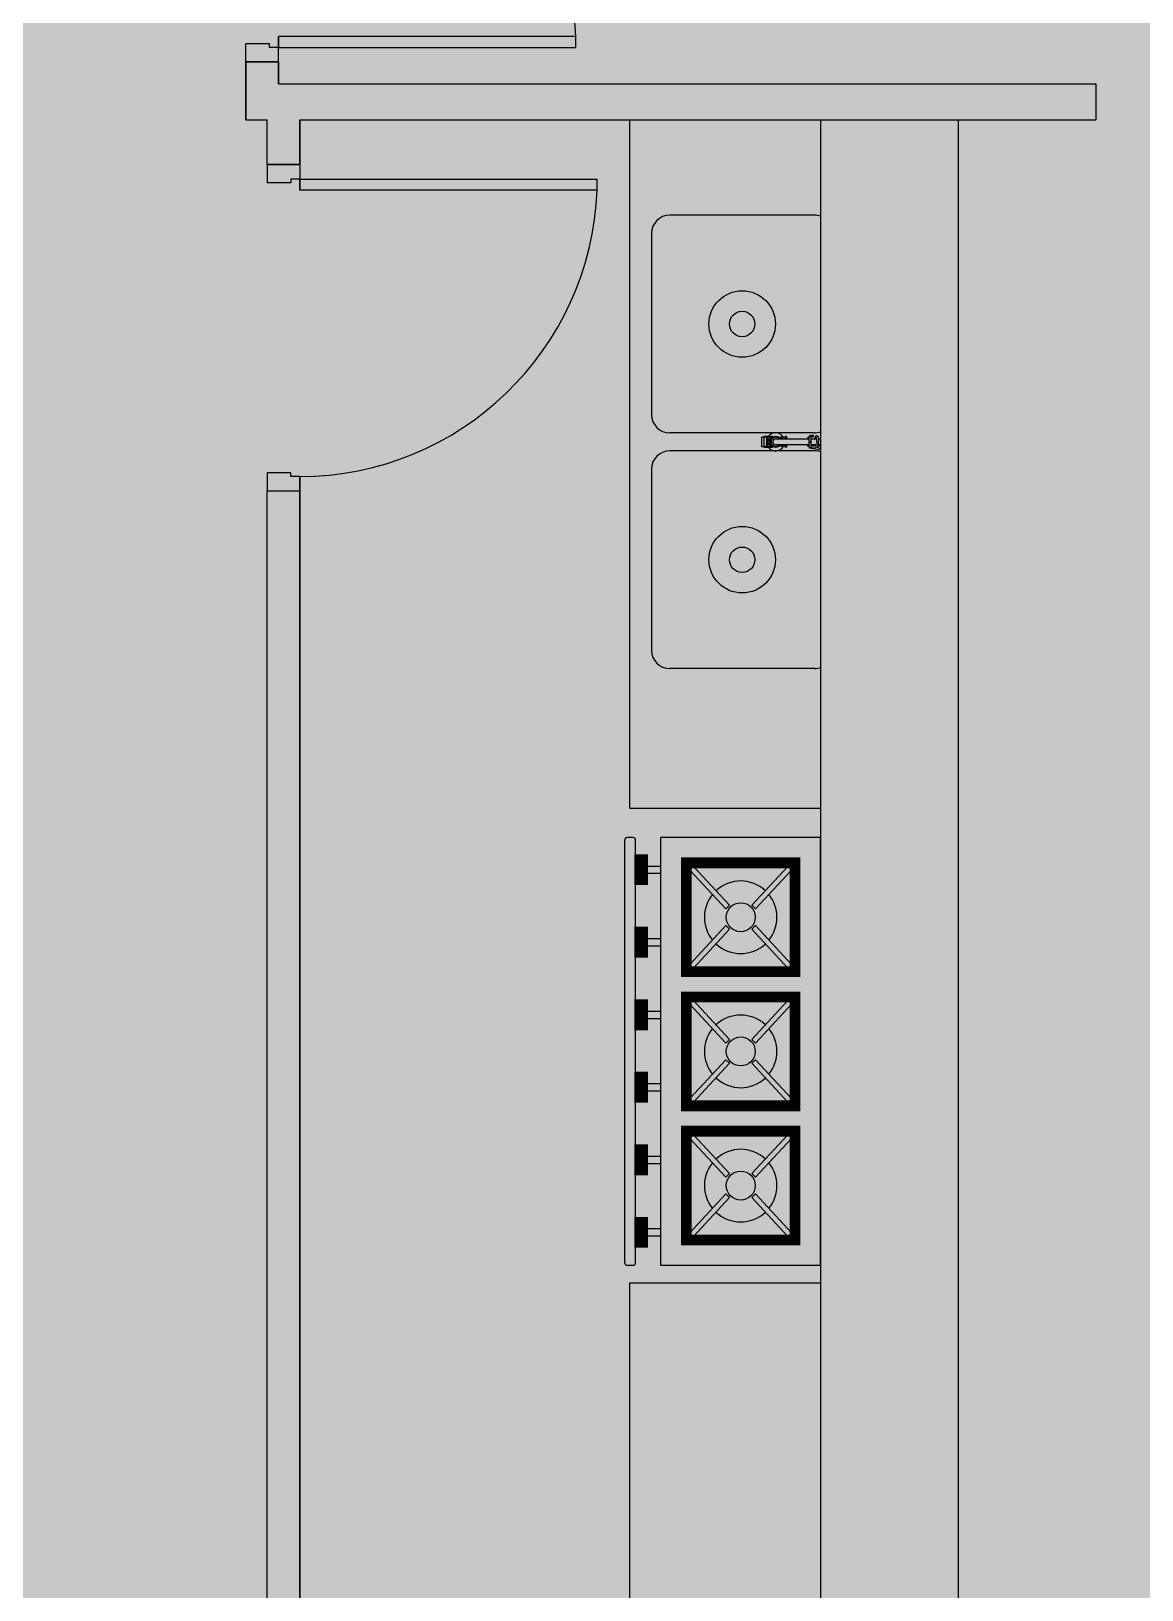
# Model space of a CAD drawing. Header units: metres. Extents: x -331 to 2982, y 362 to 2539.
# Drawn here: x 795.355 to 798.419, y 982.309 to 986.607 of the extents above; entities that cross this region are included whole.
import ezdxf

# ---------------------------------------------------------------- set-up
doc = ezdxf.new("R2010")
doc.units = ezdxf.units.M
doc.layers.add('_salas', color=251, linetype='Continuous', plot=False)
doc.layers.add('Div', color=251, linetype='Continuous')
doc.layers.add('Pis', color=251, linetype='Continuous')

msp = doc.modelspace()

# ---------------------------------------------------------------- hatches: boundary and pattern name
at = {"layer": '_salas', "transparency": 33554559}
h = msp.add_hatch(color=256, dxfattribs=at)
h.dxf.hatch_style = 1
h.paths.add_polyline_path([(820.1455, 995.2122), (820.1455, 996.6939), (815.2005, 996.6939), (815.2005, 1004.348), (796.5505, 1004.348), (796.5505, 1005.3023), (790.5648, 1005.3023), (790.4667, 1005.3023), (790.1155, 1005.6539), (790.0755, 1005.6539), (790.0755, 979.868), (790.3055, 979.868), (790.3055, 980.058), (790.4598, 980.2123), (820.1455, 980.2123), (820.1455, 981.7048), (820.3856, 981.8467), (820.6205, 981.9971), (820.6205, 980.9223), (821.2605, 980.9223), (821.2605, 982.4726, 0.087526), (823.0202, 984.545, 0.418022)])

# ---------------------------------------------------------------- linework, layer by layer
at = {"layer": 'Div', "lineweight": 0}
for p, q in [((795.9476, 986.5226), (795.9476, 986.4626)), ((795.9476, 986.3626), (795.9476, 986.5226)), ((796.0376, 986.4626), (796.0376, 986.5226)), ((796.0376, 986.5226), (796.0376, 986.4626)), ((795.9476, 986.4626), (795.9476, 986.3626)), ((796.0376, 986.4626), (798.2926, 986.4626)), ((798.2926, 986.4626), (798.2926, 986.3626)), ((795.9476, 986.3626), (796.0063, 986.3626)), ((796.0063, 986.2393), (796.0063, 986.3626)), ((796.0063, 986.2393), (796.0063, 986.3626)), ((796.0963, 986.2393), (796.0963, 986.3626)), ((796.0963, 986.3626), (796.0963, 986.2393)), ((796.0963, 986.3626), (798.2926, 986.3626)), ((796.0963, 986.3626), (796.0963, 986.2393)), ((796.0963, 986.2393), (796.0963, 986.3626)), ((796.0063, 982.3261), (796.0063, 985.3393)), ((796.0063, 980.5023), (796.0063, 985.3393)), ((796.0963, 980.5023), (796.0963, 985.3393)), ((796.0963, 985.3393), (796.0963, 980.5023))]:
    msp.add_line(p, q, dxfattribs=at)
at = {"layer": 'Pis'}
for p, q in [((796.0376, 986.5226), (796.0376, 986.5926)), ((796.0376, 986.5926), (796.0376, 986.5626)), ((796.8576, 986.5926), (796.0376, 986.5926)), ((796.8576, 986.5626), (796.8576, 986.5926)), ((795.9476, 986.5226), (795.9476, 986.5726)), ((796.0126, 986.5726), (795.9476, 986.5726)), ((796.0126, 986.5626), (796.0126, 986.5726)), ((796.0376, 986.5626), (796.0126, 986.5626)), ((796.0376, 986.5626), (796.8576, 986.5626)), ((795.9476, 986.5226), (795.9476, 986.4626)), ((795.9476, 986.5226), (796.0376, 986.5226)), ((795.9476, 986.3626), (795.9476, 986.5226)), ((796.0376, 986.5226), (795.9476, 986.5226)), ((795.9476, 986.5226), (796.0376, 986.5226)), ((796.0376, 986.4626), (796.0376, 986.5226)), ((796.0376, 986.5226), (796.0376, 986.4626)), ((795.9476, 986.4626), (795.9476, 986.3626)), ((796.0376, 986.4626), (798.2926, 986.4626)), ((798.2926, 986.4626), (798.2926, 986.3626)), ((795.9476, 986.3626), (796.0063, 986.3626)), ((796.0063, 986.2393), (796.0063, 986.3626)), ((796.0063, 986.2393), (796.0063, 986.3626)), ((796.0963, 986.2393), (796.0963, 986.3626)), ((796.0963, 986.3626), (796.0963, 986.2393)), ((796.0963, 986.3626), (798.2926, 986.3626)), ((796.0963, 986.3626), (796.0963, 986.2393)), ((796.0963, 986.2393), (796.0963, 986.3626)), ((797.0067, 984.4646), (797.0067, 986.3626)), ((797.5326, 986.3626), (797.5326, 980.4821)), ((797.9126, 986.3626), (797.9126, 980.4821)), ((796.0063, 986.2393), (796.0963, 986.2393)), ((796.0963, 986.2393), (796.0063, 986.2393)), ((796.0063, 986.2393), (796.0063, 986.1893)), ((796.0063, 986.2393), (796.0963, 986.2393)), ((796.0963, 986.2393), (796.0963, 986.1693)), ((796.0713, 986.1993), (796.0713, 986.1893)), ((796.0963, 986.1993), (796.0713, 986.1993)), ((796.0963, 986.1693), (796.0963, 986.1993)), ((796.0963, 986.1993), (796.9163, 986.1993)), ((796.9163, 986.1693), (796.9163, 986.1993)), ((796.0713, 986.1893), (796.0063, 986.1893)), ((796.9163, 986.1693), (796.0963, 986.1693)), ((797.5167, 986.0998), (797.1167, 986.0998)), ((797.0667, 986.0498), (797.0667, 985.5498)), ((797.5167, 985.4998), (797.1167, 985.4998)), ((797.3699, 985.4868), (797.3699, 985.4628)), ((797.3699, 985.4868), (797.3699, 985.4628)), ((797.3768, 985.4878), (797.3709, 985.4878)), ((797.3768, 985.4878), (797.3709, 985.4878)), ((797.3841, 985.4878), (797.3768, 985.4878)), ((797.3841, 985.4878), (797.3768, 985.4878)), ((797.3778, 985.4628), (797.3778, 985.4868)), ((797.3778, 985.4628), (797.3778, 985.4868)), ((797.3796, 985.4903), (797.398, 985.4903)), ((797.3796, 985.4903), (797.398, 985.4903)), ((797.385, 985.4873), (797.398, 985.4873)), ((797.385, 985.4873), (797.398, 985.4873)), ((797.3851, 985.4628), (797.3851, 985.4868)), ((797.3851, 985.4628), (797.3851, 985.4868)), ((797.3858, 985.4718), (797.3858, 985.4778)), ((797.3858, 985.4778), (797.3878, 985.4778)), ((797.3858, 985.4718), (797.3858, 985.4778)), ((797.3858, 985.4778), (797.3878, 985.4778)), ((797.3858, 985.4718), (797.3878, 985.4718)), ((797.3858, 985.4718), (797.3878, 985.4718)), ((797.3861, 985.482), (797.3861, 985.4778)), ((797.3906, 985.482), (797.3861, 985.482)), ((797.3861, 985.482), (797.3861, 985.4778)), ((797.3906, 985.482), (797.3861, 985.482)), ((797.3861, 985.4718), (797.3861, 985.4675)), ((797.3861, 985.4718), (797.3861, 985.4675)), ((797.3861, 985.4675), (797.3906, 985.4675)), ((797.3861, 985.4675), (797.3906, 985.4675)), ((797.3874, 985.482), (797.3874, 985.4778)), ((797.3874, 985.482), (797.3874, 985.4778)), ((797.3874, 985.4718), (797.3874, 985.4675)), ((797.3874, 985.4718), (797.3874, 985.4675)), ((797.3878, 985.4793), (797.3908, 985.4823)), ((797.3878, 985.4793), (797.3908, 985.4823)), ((797.3878, 985.4703), (797.3878, 985.4793)), ((797.3878, 985.4703), (797.3878, 985.4793)), ((797.3878, 985.4703), (797.3908, 985.4673)), ((797.3878, 985.4703), (797.3908, 985.4673)), ((797.3908, 985.4823), (797.3938, 985.4823)), ((797.3908, 985.4823), (797.3908, 985.4785)), ((797.3908, 985.4823), (797.3938, 985.4823)), ((797.3908, 985.4823), (797.3908, 985.4785)), ((797.3908, 985.4785), (797.3908, 985.4748)), ((797.3908, 985.4785), (797.3908, 985.4748)), ((797.3908, 985.4748), (797.3938, 985.4748)), ((797.3908, 985.4748), (797.3908, 985.471)), ((797.3908, 985.4748), (797.3938, 985.4748)), ((797.3908, 985.4748), (797.3908, 985.471)), ((797.3908, 985.471), (797.3908, 985.4673)), ((797.3908, 985.471), (797.3908, 985.4673)), ((797.3908, 985.4673), (797.3938, 985.4673)), ((797.3908, 985.4673), (797.3938, 985.4673)), ((797.3938, 985.4868), (797.3938, 985.4628)), ((797.3938, 985.4868), (797.4007, 985.4868)), ((797.3938, 985.4868), (797.3938, 985.4628)), ((797.3938, 985.4868), (797.4007, 985.4868)), ((797.3963, 985.4748), (797.3963, 985.4791)), ((797.3963, 985.4748), (797.3963, 985.4791)), ((797.3963, 985.4704), (797.3963, 985.4748)), ((797.3963, 985.4704), (797.3963, 985.4748)), ((797.3988, 985.4834), (797.4026, 985.4856)), ((797.3988, 985.4834), (797.4026, 985.4856)), ((797.4026, 985.4639), (797.3988, 985.4661)), ((797.4026, 985.4639), (797.3988, 985.4661)), ((797.4026, 985.4856), (797.4063, 985.4878)), ((797.4026, 985.4856), (797.4063, 985.4878)), ((797.4088, 985.4828), (797.5013, 985.4828)), ((797.4088, 985.4828), (797.5013, 985.4828)), ((797.5013, 985.4668), (797.4088, 985.4668)), ((797.5013, 985.4668), (797.4088, 985.4668)), ((797.4113, 985.4878), (797.4151, 985.4856)), ((797.4113, 985.4878), (797.4151, 985.4856)), ((797.4151, 985.4856), (797.4188, 985.4834)), ((797.4151, 985.4856), (797.4188, 985.4834)), ((797.4188, 985.4661), (797.4151, 985.4639)), ((797.4188, 985.4661), (797.4151, 985.4639)), ((797.4358, 985.4868), (797.4169, 985.4868)), ((797.4358, 985.4868), (797.4169, 985.4868)), ((797.4358, 985.4898), (797.4358, 985.49)), ((797.4393, 985.4894), (797.4358, 985.49)), ((797.4358, 985.4898), (797.4358, 985.49)), ((797.4393, 985.4894), (797.4358, 985.49)), ((797.4358, 985.4831), (797.4358, 985.4898)), ((797.4358, 985.4831), (797.4358, 985.4898)), ((797.4358, 985.4828), (797.4358, 985.4831)), ((797.4358, 985.4828), (797.4358, 985.4831)), ((797.4358, 985.4664), (797.4358, 985.4668)), ((797.4358, 985.4664), (797.4358, 985.4668)), ((797.4358, 985.4598), (797.4358, 985.4664)), ((797.4358, 985.4598), (797.4358, 985.4664)), ((797.4393, 985.4894), (797.4393, 985.4892)), ((797.4393, 985.4894), (797.4393, 985.4892)), ((797.4393, 985.4892), (797.4393, 985.4828)), ((797.4393, 985.4892), (797.4393, 985.4828)), ((797.4393, 985.4668), (797.4393, 985.4603)), ((797.4393, 985.4668), (797.4393, 985.4603)), ((797.5013, 985.4748), (797.5013, 985.4895)), ((797.5013, 985.4748), (797.5013, 985.4895)), ((797.5013, 985.4748), (797.5063, 985.4748)), ((797.5063, 985.4748), (797.5013, 985.4748)), ((797.5013, 985.46), (797.5013, 985.4748)), ((797.5013, 985.4748), (797.5063, 985.4748)), ((797.5063, 985.4748), (797.5013, 985.4748)), ((797.5013, 985.46), (797.5013, 985.4748)), ((797.5063, 985.4895), (797.5063, 985.4748)), ((797.5063, 985.4895), (797.5063, 985.4748)), ((797.5063, 985.4828), (797.5222, 985.4828)), ((797.5063, 985.4828), (797.5222, 985.4828)), ((797.5063, 985.4748), (797.5063, 985.46)), ((797.5063, 985.4748), (797.5063, 985.46)), ((797.5205, 985.4668), (797.5063, 985.4668)), ((797.5205, 985.4668), (797.5063, 985.4668)), ((797.5227, 985.4748), (797.5256, 985.4748)), ((797.5227, 985.4748), (797.5256, 985.4748)), ((797.5256, 985.4748), (797.5277, 985.4748)), ((797.5256, 985.4748), (797.5277, 985.4748)), ((797.5326, 985.4668), (797.5261, 985.4668)), ((797.5326, 985.4668), (797.5261, 985.4668)), ((797.5273, 985.4828), (797.5326, 985.4828)), ((797.5273, 985.4828), (797.5326, 985.4828)), ((797.5167, 985.4498), (797.1167, 985.4498)), ((797.3709, 985.4618), (797.3768, 985.4618)), ((797.3709, 985.4618), (797.3768, 985.4618)), ((797.3841, 985.4618), (797.3768, 985.4618)), ((797.3841, 985.4618), (797.3768, 985.4618)), ((797.398, 985.4593), (797.3796, 985.4593)), ((797.398, 985.4593), (797.3796, 985.4593)), ((797.398, 985.4623), (797.385, 985.4623)), ((797.398, 985.4623), (797.385, 985.4623)), ((797.4007, 985.4628), (797.3938, 985.4628)), ((797.4007, 985.4628), (797.3938, 985.4628)), ((797.4063, 985.4618), (797.4026, 985.4639)), ((797.4063, 985.4618), (797.4026, 985.4639)), ((797.4151, 985.4639), (797.4113, 985.4618)), ((797.4151, 985.4639), (797.4113, 985.4618)), ((797.4358, 985.4628), (797.4169, 985.4628)), ((797.4358, 985.4628), (797.4169, 985.4628)), ((797.4393, 985.4601), (797.4358, 985.4595)), ((797.4393, 985.4601), (797.4358, 985.4595)), ((797.4358, 985.4595), (797.4358, 985.4598)), ((797.4358, 985.4595), (797.4358, 985.4598)), ((797.4393, 985.4603), (797.4393, 985.4601)), ((797.4393, 985.4603), (797.4393, 985.4601)), ((797.5087, 985.457), (797.5326, 985.4528)), ((797.5087, 985.457), (797.5326, 985.4528)), ((796.0063, 985.3893), (796.0063, 985.3393)), ((796.0713, 985.3893), (796.0063, 985.3893)), ((796.0063, 985.3893), (796.0063, 985.3393)), ((796.0713, 985.3793), (796.0713, 985.3893)), ((797.0667, 985.3998), (797.0667, 984.8998)), ((796.0063, 982.3261), (796.0063, 985.3393)), ((796.0063, 980.5023), (796.0063, 985.3393)), ((796.0063, 985.3393), (796.0963, 985.3393)), ((796.0963, 985.3793), (796.0713, 985.3793)), ((796.0963, 985.3793), (796.0963, 985.3393)), ((796.0963, 985.3393), (796.0963, 985.3793)), ((796.0963, 980.5023), (796.0963, 985.3393)), ((796.0963, 985.3393), (796.0963, 980.5023)), ((797.5167, 984.8498), (797.1167, 984.8498)), ((797.0067, 984.4646), (797.5326, 984.4646)), ((796.9926, 983.2107), (796.9926, 984.3767)), ((797.0156, 984.3837), (796.9996, 984.3837)), ((797.0226, 983.2107), (797.0226, 984.3767)), ((797.0926, 983.2037), (797.0926, 984.3837)), ((797.5326, 984.3837), (797.0926, 984.3837)), ((797.5326, 983.2037), (797.5326, 984.3837)), ((797.0226, 984.3049), (797.0262, 984.3049)), ((797.0493, 984.3049), (797.0928, 984.3049)), ((797.0226, 984.2849), (797.0264, 984.2849)), ((797.0491, 984.2849), (797.0928, 984.2849)), ((797.1726, 984.0237), (797.1726, 984.3037)), ((797.1726, 984.3037), (797.4526, 984.3037)), ((797.1726, 984.2937), (797.2716, 984.1866)), ((797.1826, 984.3037), (797.2816, 984.1966)), ((797.4426, 984.3037), (797.3435, 984.1966)), ((797.4526, 984.2937), (797.3535, 984.1866)), ((797.4526, 984.3037), (797.4526, 984.0237)), ((797.2716, 984.1866), (797.2816, 984.1966)), ((797.3535, 984.1866), (797.3435, 984.1966)), ((797.1726, 984.0337), (797.2716, 984.1409)), ((797.2716, 984.1409), (797.2816, 984.1309)), ((797.3535, 984.1409), (797.3435, 984.1309)), ((797.4526, 984.0337), (797.3535, 984.1409)), ((797.0226, 984.1049), (797.0262, 984.1049)), ((797.0493, 984.1049), (797.0928, 984.1049)), ((797.1826, 984.0237), (797.2816, 984.1309)), ((797.4426, 984.0237), (797.3435, 984.1309)), ((797.0226, 984.0849), (797.0264, 984.0849)), ((797.0491, 984.0849), (797.0928, 984.0849)), ((797.4526, 984.0237), (797.1726, 984.0237)), ((797.1726, 983.6537), (797.1726, 983.9337)), ((797.1726, 983.9337), (797.4526, 983.9337)), ((797.1726, 983.9237), (797.2716, 983.8166)), ((797.1826, 983.9337), (797.2816, 983.8266)), ((797.4426, 983.9337), (797.3435, 983.8266)), ((797.4526, 983.9237), (797.3535, 983.8166)), ((797.4526, 983.9337), (797.4526, 983.6537)), ((797.0226, 983.9049), (797.0262, 983.9049)), ((797.0226, 983.8849), (797.0264, 983.8849)), ((797.0491, 983.8849), (797.0928, 983.8849)), ((797.0493, 983.9049), (797.0928, 983.9049)), ((797.2716, 983.8166), (797.2816, 983.8266)), ((797.3535, 983.8166), (797.3435, 983.8266)), ((797.1726, 983.6637), (797.2716, 983.7709)), ((797.1826, 983.6537), (797.2816, 983.7609)), ((797.2716, 983.7709), (797.2816, 983.7609)), ((797.3535, 983.7709), (797.3435, 983.7609)), ((797.4426, 983.6537), (797.3435, 983.7609)), ((797.4526, 983.6637), (797.3535, 983.7709)), ((797.0226, 983.7049), (797.0262, 983.7049)), ((797.0493, 983.7049), (797.0928, 983.7049)), ((797.0226, 983.6849), (797.0264, 983.6849)), ((797.0491, 983.6849), (797.0928, 983.6849)), ((797.4526, 983.6537), (797.1726, 983.6537)), ((797.1726, 983.5637), (797.4526, 983.5637)), ((797.1726, 983.2837), (797.1726, 983.5637)), ((797.1726, 983.5537), (797.2716, 983.4466)), ((797.1826, 983.5637), (797.2816, 983.4566)), ((797.4426, 983.5637), (797.3435, 983.4566)), ((797.4526, 983.5537), (797.3535, 983.4466)), ((797.4526, 983.5637), (797.4526, 983.2837)), ((797.0226, 983.5049), (797.0262, 983.5049)), ((797.0493, 983.5049), (797.0928, 983.5049)), ((797.0226, 983.4849), (797.0264, 983.4849)), ((797.0491, 983.4849), (797.0928, 983.4849)), ((797.2716, 983.4466), (797.2816, 983.4566)), ((797.3535, 983.4466), (797.3435, 983.4566)), ((797.1726, 983.2937), (797.2716, 983.4009)), ((797.1826, 983.2837), (797.2816, 983.3909)), ((797.2716, 983.4009), (797.2816, 983.3909)), ((797.3535, 983.4009), (797.3435, 983.3909)), ((797.4426, 983.2837), (797.3435, 983.3909)), ((797.4526, 983.2937), (797.3535, 983.4009)), ((797.0226, 983.3049), (797.0262, 983.3049)), ((797.0226, 983.2849), (797.0264, 983.2849)), ((797.0491, 983.2849), (797.0928, 983.2849)), ((797.0493, 983.3049), (797.0928, 983.3049)), ((797.4526, 983.2837), (797.1726, 983.2837)), ((797.0156, 983.2037), (796.9996, 983.2037)), ((797.5326, 983.2037), (797.0926, 983.2037)), ((797.0067, 980.4784), (797.0067, 983.1552)), ((797.0067, 983.1552), (797.5326, 983.1552))]:
    msp.add_line(p, q, dxfattribs=at)
at = {"layer": 'Pis', "const_width": 0.03}
for points in [[(797.0339, 984.3224), (797.0417, 984.3224), (797.0417, 984.2672), (797.0339, 984.2672)], [(797.1626, 984.3137), (797.4626, 984.3137), (797.4626, 984.0137), (797.1626, 984.0137)], [(797.0339, 984.1224), (797.0417, 984.1224), (797.0417, 984.0672), (797.0339, 984.0672)], [(797.0339, 983.9224), (797.0417, 983.9224), (797.0417, 983.8672), (797.0339, 983.8672)], [(797.1626, 983.9437), (797.4626, 983.9437), (797.4626, 983.6437), (797.1626, 983.6437)], [(797.0339, 983.7224), (797.0417, 983.7224), (797.0417, 983.6672), (797.0339, 983.6672)], [(797.1626, 983.5737), (797.4626, 983.5737), (797.4626, 983.2737), (797.1626, 983.2737)], [(797.0339, 983.5224), (797.0417, 983.5224), (797.0417, 983.4672), (797.0339, 983.4672)], [(797.0339, 983.3224), (797.0417, 983.3224), (797.0417, 983.2672), (797.0339, 983.2672)]]:
    msp.add_lwpolyline(points, close=True, dxfattribs=at)
at = {"layer": 'Pis'}
for centre, radius in [((797.3167, 985.7998), 0.0917), ((797.3167, 985.7998), 0.035), ((797.3167, 985.1498), 0.0917), ((797.3167, 985.1498), 0.035), ((797.3126, 984.1637), 0.04), ((797.3126, 983.7937), 0.04), ((797.3126, 983.4237), 0.04)]:
    msp.add_circle(centre, radius, dxfattribs=at)
for centre, radius, start, end in [((796.0372, 986.5617), 0.821, 2.1626, 89.9724), ((796.0959, 986.2003), 0.821, 270.0276, 357.8374), ((797.1167, 986.0498), 0.05, 90, 180), ((797.5167, 986.0498), 0.05, 71.5187, 90), ((797.1167, 985.5498), 0.05, 180, 270), ((797.391, 985.4748), 0.006, 150, 170.2137), ((797.391, 985.4748), 0.006, 150, 170.2137), ((797.391, 985.4748), 0.006, 189.7863, 210), ((797.391, 985.4748), 0.006, 189.7863, 210), ((797.4088, 985.4748), 0.025, 28.6854, 141.6839), ((797.4088, 985.4748), 0.025, 28.6854, 141.6839), ((797.4088, 985.4748), 0.0145, 33.4854, 180), ((797.4088, 985.4748), 0.0145, 33.4854, 180), ((797.4088, 985.4748), 0.0145, 180, 326.5146), ((797.4088, 985.4748), 0.0145, 180, 326.5146), ((797.4088, 985.4748), 0.0135, 156.6578, 180), ((797.4088, 985.4748), 0.0135, 156.6578, 180), ((797.4088, 985.4748), 0.0135, 180, 203.3422), ((797.4088, 985.4748), 0.0135, 180, 203.3422), ((797.4088, 985.4748), 0.0125, 39.7918, 180), ((797.4088, 985.4748), 0.0125, 39.7918, 180), ((797.4013, 985.4791), 0.005, 120, 180), ((797.4013, 985.4791), 0.005, 120, 180), ((797.4088, 985.4748), 0.0125, 180, 320.2082), ((797.4088, 985.4748), 0.0125, 180, 320.2082), ((797.4013, 985.4704), 0.005, 180, 240), ((797.4013, 985.4704), 0.005, 180, 240), ((797.4088, 985.4748), 0.0135, 96.6578, 143.3422), ((797.4088, 985.4748), 0.0135, 96.6578, 143.3422), ((797.4088, 985.4748), 0.0135, 216.6578, 263.3422), ((797.4088, 985.4748), 0.0135, 216.6578, 263.3422), ((797.4088, 985.4748), 0.008, 90, 270), ((797.4088, 985.4748), 0.008, 90, 270), ((797.4088, 985.4834), 0.005, 60, 120), ((797.4088, 985.4834), 0.005, 60, 120), ((797.4088, 985.4748), 0.0135, 36.6578, 83.3422), ((797.4088, 985.4748), 0.0135, 36.6578, 83.3422), ((797.4088, 985.4748), 0.0135, 276.6578, 323.3422), ((797.4088, 985.4748), 0.0135, 276.6578, 323.3422), ((797.4163, 985.4791), 0.005, 47.2206, 60), ((797.4163, 985.4791), 0.005, 47.2206, 60), ((797.4163, 985.4704), 0.005, 300, 312.7794), ((797.4163, 985.4704), 0.005, 300, 312.7794), ((797.5118, 985.4748), 0.018, 125.6855, 153.6122), ((797.5118, 985.4748), 0.018, 125.6855, 153.6122), ((797.5118, 985.4748), 0.018, 206.3878, 234.3145), ((797.5118, 985.4748), 0.018, 206.3878, 234.3145), ((797.5118, 985.4748), 0.014, 138.5906, 145.1501), ((797.5118, 985.4748), 0.014, 138.5906, 145.1501), ((797.5118, 985.4748), 0.014, 214.8499, 221.4094), ((797.5118, 985.4748), 0.014, 214.8499, 221.4094), ((797.5038, 985.4895), 0.0025, 0, 180), ((797.5038, 985.4895), 0.0025, 0, 180), ((797.5118, 985.4748), 0.018, 90, 111.2759), ((797.5118, 985.4748), 0.018, 90, 111.2759), ((797.5118, 985.4748), 0.014, 90, 113.1326), ((797.5118, 985.4748), 0.014, 90, 113.1326), ((797.5118, 985.4908), 0.002, 270, 90), ((797.5118, 985.4908), 0.002, 270, 90), ((797.5167, 985.5498), 0.05, 270, 288.4813), ((797.1167, 985.3998), 0.05, 90, 180), ((797.4088, 985.4748), 0.025, 218.3161, 331.3146), ((797.4088, 985.4748), 0.025, 218.3161, 331.3146), ((797.4088, 985.4661), 0.005, 240, 300), ((797.4088, 985.4661), 0.005, 240, 300), ((797.5038, 985.46), 0.0025, 180, 0), ((797.5038, 985.46), 0.0025, 180, 0), ((797.5118, 985.4748), 0.018, 248.7241, 259.9513), ((797.5118, 985.4748), 0.018, 248.7241, 259.9513), ((797.5167, 985.3998), 0.05, 71.5187, 90), ((797.1167, 984.8998), 0.05, 180, 270), ((797.5167, 984.8998), 0.05, 270, 288.4813), ((796.9996, 984.3767), 0.007, 90, 180), ((797.0156, 984.3767), 0.007, 0, 90), ((797.0378, 984.295), 0.0152, 104.8905, 255.1095), ((797.0378, 984.295), 0.0152, 284.8904, 75.1096), ((797.3126, 984.1637), 0.1, 47.005, 132.995), ((797.3126, 984.1637), 0.1, 141.1214, 218.8786), ((797.3126, 984.1637), 0.1, 321.1214, 38.8786), ((797.0378, 984.095), 0.0152, 104.8905, 255.1095), ((797.0378, 984.095), 0.0152, 284.8904, 75.1096), ((797.3126, 984.1637), 0.1, 227.005, 312.995), ((797.0378, 983.895), 0.0152, 104.8905, 255.1095), ((797.0378, 983.895), 0.0152, 284.8904, 75.1096), ((797.3126, 983.7937), 0.1, 47.005, 132.995), ((797.3126, 983.7937), 0.1, 141.1214, 218.8786), ((797.3126, 983.7937), 0.1, 321.1214, 38.8786), ((797.0378, 983.695), 0.0152, 104.8905, 255.1095), ((797.0378, 983.695), 0.0152, 284.8904, 75.1096), ((797.3126, 983.7937), 0.1, 227.005, 312.995), ((797.0378, 983.495), 0.0152, 104.8905, 255.1095), ((797.0378, 983.495), 0.0152, 284.8904, 75.1096), ((797.3126, 983.4237), 0.1, 47.005, 132.995), ((797.3126, 983.4237), 0.1, 141.1214, 218.8786), ((797.3126, 983.4237), 0.1, 321.1214, 38.8786), ((797.3126, 983.4237), 0.1, 227.005, 312.995), ((797.0378, 983.295), 0.0152, 104.8905, 255.1095), ((797.0378, 983.295), 0.0152, 284.8904, 75.1096), ((796.9996, 983.2107), 0.007, 180, 270), ((797.0156, 983.2107), 0.007, 270, 0)]:
    msp.add_arc(centre, radius, start, end, dxfattribs=at)
at = {"layer": 'Pis', "extrusion": (0, 0, -1)}
for centre, major_axis, start_param, end_param in [((797.3709, 985.4868), (0.000706, 0.000706), 3.926991, 5.497787), ((797.3709, 985.4868), (0.000706, 0.000706), 3.926991, 5.497787), ((797.3768, 985.4868), (0.000706, 0.000706), -0.785398, 0.785398), ((797.3768, 985.4868), (0.000706, 0.000706), -0.785398, 0.785398), ((797.3841, 985.4868), (0.000706, 0.000706), -0.785398, 0.785398), ((797.3841, 985.4868), (0.000706, 0.000706), -0.785398, 0.785398), ((797.3709, 985.4628), (-0.000706, 0.000706), 3.926991, 5.497787), ((797.3709, 985.4628), (-0.000706, 0.000706), 3.926991, 5.497787), ((797.3768, 985.4628), (-0.000706, 0.000706), 2.356194, 3.926991), ((797.3768, 985.4628), (-0.000706, 0.000706), 2.356194, 3.926991), ((797.3841, 985.4628), (-0.000706, 0.000706), 2.356194, 3.926991), ((797.3841, 985.4628), (-0.000706, 0.000706), 2.356194, 3.926991)]:
    msp.add_ellipse(centre, major_axis=major_axis, ratio=1, start_param=start_param, end_param=end_param, dxfattribs=at)
at = {"layer": 'Pis'}
for points, knots in [([(797.3762, 985.4878), (797.3763, 985.4881), (797.3764, 985.4883), (797.3769, 985.489), (797.3773, 985.4894), (797.3782, 985.49), (797.3786, 985.4902), (797.3793, 985.4903), (797.3794, 985.4903), (797.3796, 985.4903)], [10.964391, 10.964391, 10.964391, 10.964391, 11.932758, 11.932758, 13.659843, 13.659843, 15.268572, 15.268572, 15.785521, 15.785521, 15.785521, 15.785521]), ([(797.3762, 985.4878), (797.3763, 985.4881), (797.3764, 985.4883), (797.3769, 985.489), (797.3773, 985.4894), (797.3782, 985.49), (797.3786, 985.4902), (797.3793, 985.4903), (797.3794, 985.4903), (797.3796, 985.4903)], [10.964391, 10.964391, 10.964391, 10.964391, 11.932758, 11.932758, 13.659843, 13.659843, 15.268572, 15.268572, 15.785521, 15.785521, 15.785521, 15.785521]), ([(797.398, 985.4903), (797.3982, 985.4903), (797.3984, 985.4903), (797.399, 985.4901), (797.3994, 985.49), (797.4003, 985.4894), (797.4006, 985.4891), (797.4011, 985.4884), (797.4013, 985.488), (797.4015, 985.4876), (797.4015, 985.4874), (797.4016, 985.4873)], [4.399836, 4.399836, 4.399836, 4.399836, 5.000915, 5.000915, 6.541202, 6.541202, 8.169325, 8.169325, 9.327705, 9.327705, 9.698195, 9.698195, 9.698195, 9.698195]), ([(797.398, 985.4903), (797.3982, 985.4903), (797.3984, 985.4903), (797.399, 985.4901), (797.3994, 985.49), (797.4003, 985.4894), (797.4006, 985.4891), (797.4011, 985.4884), (797.4013, 985.488), (797.4015, 985.4876), (797.4015, 985.4874), (797.4016, 985.4873)], [4.399836, 4.399836, 4.399836, 4.399836, 5.000915, 5.000915, 6.541202, 6.541202, 8.169325, 8.169325, 9.327705, 9.327705, 9.698195, 9.698195, 9.698195, 9.698195]), ([(797.3986, 985.4868), (797.3985, 985.4868), (797.3985, 985.4869), (797.3984, 985.4871), (797.3983, 985.4871), (797.3981, 985.4872), (797.3981, 985.4873), (797.398, 985.4873), (797.398, 985.4873), (797.398, 985.4873)], [0.746961, 0.746961, 0.746961, 0.746961, 1.100776, 1.100776, 1.573838, 1.573838, 2.074752, 2.074752, 2.175763, 2.175763, 2.175763, 2.175763]), ([(797.3986, 985.4868), (797.3985, 985.4868), (797.3985, 985.4869), (797.3984, 985.4871), (797.3983, 985.4871), (797.3981, 985.4872), (797.3981, 985.4873), (797.398, 985.4873), (797.398, 985.4873), (797.398, 985.4873)], [0.746961, 0.746961, 0.746961, 0.746961, 1.100776, 1.100776, 1.573838, 1.573838, 2.074752, 2.074752, 2.175763, 2.175763, 2.175763, 2.175763]), ([(797.417, 985.4867), (797.4193, 985.4866), (797.4217, 985.4861), (797.4259, 985.4847), (797.4279, 985.4838), (797.4296, 985.4828)], [1.184092, 1.184092, 1.184092, 1.184092, 8.181728, 8.181728, 14.760596, 14.760596, 14.760596, 14.760596]), ([(797.417, 985.4867), (797.4193, 985.4866), (797.4217, 985.4861), (797.4259, 985.4847), (797.4279, 985.4838), (797.4296, 985.4828)], [1.184092, 1.184092, 1.184092, 1.184092, 8.181728, 8.181728, 14.760596, 14.760596, 14.760596, 14.760596]), ([(797.4296, 985.4668), (797.4278, 985.4657), (797.4258, 985.4647), (797.4214, 985.4633), (797.4192, 985.4629), (797.417, 985.4628)], [40.849591, 40.849591, 40.849591, 40.849591, 48.357875, 48.357875, 55.509102, 55.509102, 55.509102, 55.509102]), ([(797.4296, 985.4668), (797.4278, 985.4657), (797.4258, 985.4647), (797.4214, 985.4633), (797.4192, 985.4629), (797.417, 985.4628)], [40.849591, 40.849591, 40.849591, 40.849591, 48.357875, 48.357875, 55.509102, 55.509102, 55.509102, 55.509102]), ([(797.5063, 985.4615), (797.507, 985.4607), (797.5078, 985.46), (797.5087, 985.4595), (797.5095, 985.4588), (797.5105, 985.4584), (797.5124, 985.4577), (797.5134, 985.4575), (797.5145, 985.4575), (797.5153, 985.4575), (797.5162, 985.4577), (797.5179, 985.4582), (797.5187, 985.4585), (797.5213, 985.46), (797.5229, 985.4615), (797.5252, 985.4649), (797.5261, 985.4667), (797.5271, 985.4696), (797.5273, 985.4706), (797.5276, 985.4727), (797.5277, 985.4737), (797.5277, 985.4748)], [15.819764, 15.819764, 15.819764, 15.819764, 19.83188, 19.83188, 19.83188, 24.119758, 24.119758, 28.256298, 28.256298, 28.256298, 31.797818, 31.797818, 35.381068, 35.381068, 43.418723, 43.418723, 49.974812, 49.974812, 53.163021, 53.163021, 56.350064, 56.350064, 56.350064, 56.350064]), ([(797.5063, 985.4615), (797.507, 985.4607), (797.5078, 985.46), (797.5087, 985.4595), (797.5095, 985.4588), (797.5105, 985.4584), (797.5124, 985.4577), (797.5134, 985.4575), (797.5145, 985.4575), (797.5153, 985.4575), (797.5162, 985.4577), (797.5179, 985.4582), (797.5187, 985.4585), (797.5213, 985.46), (797.5229, 985.4615), (797.5252, 985.4649), (797.5261, 985.4667), (797.5271, 985.4696), (797.5273, 985.4706), (797.5276, 985.4727), (797.5277, 985.4737), (797.5277, 985.4748)], [15.819764, 15.819764, 15.819764, 15.819764, 19.83188, 19.83188, 19.83188, 24.119758, 24.119758, 28.256298, 28.256298, 28.256298, 31.797818, 31.797818, 35.381068, 35.381068, 43.418723, 43.418723, 49.974812, 49.974812, 53.163021, 53.163021, 56.350064, 56.350064, 56.350064, 56.350064]), ([(797.5227, 985.4748), (797.5227, 985.4737), (797.5226, 985.4726), (797.5221, 985.4703), (797.5217, 985.4691), (797.5206, 985.4667), (797.5198, 985.4656), (797.5183, 985.4641), (797.5177, 985.4635), (797.5166, 985.4629), (797.5162, 985.4628), (797.5154, 985.4625), (797.515, 985.4625), (797.5146, 985.4625), (797.5141, 985.4625), (797.5136, 985.4626), (797.5125, 985.4629), (797.512, 985.4632), (797.5114, 985.4636), (797.5103, 985.4643), (797.5093, 985.4655), (797.5085, 985.4668)], [0, 0, 0, 0, 3.326756, 3.326756, 7.402781, 7.402781, 12.648466, 12.648466, 16.750655, 16.750655, 19.494217, 19.494217, 22.203537, 22.203537, 22.203537, 25.427655, 25.427655, 28.776539, 28.776539, 28.776539, 35.480596, 35.480596, 35.480596, 35.480596]), ([(797.5227, 985.4748), (797.5227, 985.4737), (797.5226, 985.4726), (797.5221, 985.4703), (797.5217, 985.4691), (797.5206, 985.4667), (797.5198, 985.4656), (797.5183, 985.4641), (797.5177, 985.4635), (797.5166, 985.4629), (797.5162, 985.4628), (797.5154, 985.4625), (797.515, 985.4625), (797.5146, 985.4625), (797.5141, 985.4625), (797.5136, 985.4626), (797.5125, 985.4629), (797.512, 985.4632), (797.5114, 985.4636), (797.5103, 985.4643), (797.5093, 985.4655), (797.5085, 985.4668)], [0, 0, 0, 0, 3.326756, 3.326756, 7.402781, 7.402781, 12.648466, 12.648466, 16.750655, 16.750655, 19.494217, 19.494217, 22.203537, 22.203537, 22.203537, 25.427655, 25.427655, 28.776539, 28.776539, 28.776539, 35.480596, 35.480596, 35.480596, 35.480596]), ([(797.5174, 985.4828), (797.5175, 985.484), (797.5177, 985.4851), (797.5181, 985.4867), (797.5182, 985.4873), (797.5186, 985.4886), (797.5189, 985.4892), (797.5193, 985.4901), (797.5195, 985.4905), (797.5201, 985.4911), (797.5204, 985.4913), (797.5212, 985.4918), (797.5217, 985.492), (797.5228, 985.492), (797.5234, 985.4919), (797.5241, 985.4915), (797.5244, 985.4913), (797.5249, 985.4908), (797.5251, 985.4905), (797.5255, 985.4899), (797.5256, 985.4896), (797.5258, 985.4893), (797.526, 985.4887), (797.5263, 985.4879), (797.5268, 985.486), (797.5269, 985.4852), (797.5273, 985.4827), (797.5275, 985.4807), (797.5277, 985.4774), (797.5277, 985.4761), (797.5277, 985.4748)], [69.327014, 69.327014, 69.327014, 69.327014, 74.276263, 74.276263, 77.30321, 77.30321, 82.089916, 82.089916, 85.28908, 85.28908, 87.231603, 87.231603, 90.341333, 90.341333, 93.503144, 93.503144, 95.357751, 95.357751, 97.723829, 97.723829, 99.531185, 99.531185, 99.531185, 102.969684, 102.969684, 105.160176, 105.160176, 109.654193, 109.654193, 112.45985, 112.45985, 112.45985, 112.45985]), ([(797.5174, 985.4828), (797.5175, 985.484), (797.5177, 985.4851), (797.5181, 985.4867), (797.5182, 985.4873), (797.5186, 985.4886), (797.5189, 985.4892), (797.5193, 985.4901), (797.5195, 985.4905), (797.5201, 985.4911), (797.5204, 985.4913), (797.5212, 985.4918), (797.5217, 985.492), (797.5228, 985.492), (797.5234, 985.4919), (797.5241, 985.4915), (797.5244, 985.4913), (797.5249, 985.4908), (797.5251, 985.4905), (797.5255, 985.4899), (797.5256, 985.4896), (797.5258, 985.4893), (797.526, 985.4887), (797.5263, 985.4879), (797.5268, 985.486), (797.5269, 985.4852), (797.5273, 985.4827), (797.5275, 985.4807), (797.5277, 985.4774), (797.5277, 985.4761), (797.5277, 985.4748)], [69.327014, 69.327014, 69.327014, 69.327014, 74.276263, 74.276263, 77.30321, 77.30321, 82.089916, 82.089916, 85.28908, 85.28908, 87.231603, 87.231603, 90.341333, 90.341333, 93.503144, 93.503144, 95.357751, 95.357751, 97.723829, 97.723829, 99.531185, 99.531185, 99.531185, 102.969684, 102.969684, 105.160176, 105.160176, 109.654193, 109.654193, 112.45985, 112.45985, 112.45985, 112.45985]), ([(797.5227, 985.4748), (797.5227, 985.4749), (797.5227, 985.4751), (797.5227, 985.4771), (797.5226, 985.4788), (797.5224, 985.4821), (797.5222, 985.4835), (797.5217, 985.4858), (797.5215, 985.4865), (797.5212, 985.4873), (797.5211, 985.4875), (797.5211, 985.4875), (797.5211, 985.4875), (797.5211, 985.4875)], [58.948296, 58.948296, 58.948296, 58.948296, 59.442082, 59.442082, 64.557596, 64.557596, 69.515178, 69.515178, 74.143362, 74.143362, 77.471728, 77.471728, 78.053133, 78.053133, 78.053133, 78.053133]), ([(797.5227, 985.4748), (797.5227, 985.4749), (797.5227, 985.4751), (797.5227, 985.4771), (797.5226, 985.4788), (797.5224, 985.4821), (797.5222, 985.4835), (797.5217, 985.4858), (797.5215, 985.4865), (797.5212, 985.4873), (797.5211, 985.4875), (797.5211, 985.4875), (797.5211, 985.4875), (797.5211, 985.4875)], [58.948296, 58.948296, 58.948296, 58.948296, 59.442082, 59.442082, 64.557596, 64.557596, 69.515178, 69.515178, 74.143362, 74.143362, 77.471728, 77.471728, 78.053133, 78.053133, 78.053133, 78.053133]), ([(797.5326, 985.4625), (797.5315, 985.4625), (797.5304, 985.4627), (797.5282, 985.4637), (797.5271, 985.4644), (797.5261, 985.4653), (797.5259, 985.4655), (797.5258, 985.4656), (797.5256, 985.4658)], [20.765106, 20.765106, 20.765106, 20.765106, 25.191957, 25.191957, 29.752357, 29.752357, 29.752357, 30.517603, 30.517603, 30.517603, 30.517603]), ([(797.5326, 985.4625), (797.5315, 985.4625), (797.5304, 985.4627), (797.5282, 985.4637), (797.5271, 985.4644), (797.5261, 985.4653), (797.5259, 985.4655), (797.5258, 985.4656), (797.5256, 985.4658)], [20.765106, 20.765106, 20.765106, 20.765106, 25.191957, 25.191957, 29.752357, 29.752357, 29.752357, 30.517603, 30.517603, 30.517603, 30.517603]), ([(797.3796, 985.4593), (797.3792, 985.4593), (797.3789, 985.4593), (797.3781, 985.4596), (797.3776, 985.4598), (797.3769, 985.4605), (797.3765, 985.461), (797.3762, 985.4616), (797.3762, 985.4617), (797.3762, 985.4618)], [2.001998, 2.001998, 2.001998, 2.001998, 3.147931, 3.147931, 4.764621, 4.764621, 6.515563, 6.515563, 6.822697, 6.822697, 6.822697, 6.822697]), ([(797.3796, 985.4593), (797.3792, 985.4593), (797.3789, 985.4593), (797.3781, 985.4596), (797.3776, 985.4598), (797.3769, 985.4605), (797.3765, 985.461), (797.3762, 985.4616), (797.3762, 985.4617), (797.3762, 985.4618)], [2.001998, 2.001998, 2.001998, 2.001998, 3.147931, 3.147931, 4.764621, 4.764621, 6.515563, 6.515563, 6.822697, 6.822697, 6.822697, 6.822697]), ([(797.398, 985.4623), (797.398, 985.4623), (797.398, 985.4623), (797.3981, 985.4623), (797.3981, 985.4623), (797.3982, 985.4624), (797.3983, 985.4624), (797.3985, 985.4626), (797.3985, 985.4627), (797.3986, 985.4628)], [1.304885, 1.304885, 1.304885, 1.304885, 1.414465, 1.414465, 1.958772, 1.958772, 2.760884, 2.760884, 3.414237, 3.414237, 3.414237, 3.414237]), ([(797.398, 985.4623), (797.398, 985.4623), (797.398, 985.4623), (797.3981, 985.4623), (797.3981, 985.4623), (797.3982, 985.4624), (797.3983, 985.4624), (797.3985, 985.4626), (797.3985, 985.4627), (797.3986, 985.4628)], [1.304885, 1.304885, 1.304885, 1.304885, 1.414465, 1.414465, 1.958772, 1.958772, 2.760884, 2.760884, 3.414237, 3.414237, 3.414237, 3.414237]), ([(797.4016, 985.4622), (797.4015, 985.4619), (797.4013, 985.4616), (797.4009, 985.4608), (797.4005, 985.4603), (797.3997, 985.4597), (797.3992, 985.4595), (797.3985, 985.4593), (797.3982, 985.4593), (797.398, 985.4593)], [0.774365, 0.774365, 0.774365, 0.774365, 1.824958, 1.824958, 3.596242, 3.596242, 5.237537, 5.237537, 6.081784, 6.081784, 6.081784, 6.081784]), ([(797.4016, 985.4622), (797.4015, 985.4619), (797.4013, 985.4616), (797.4009, 985.4608), (797.4005, 985.4603), (797.3997, 985.4597), (797.3992, 985.4595), (797.3985, 985.4593), (797.3982, 985.4593), (797.398, 985.4593)], [0.774365, 0.774365, 0.774365, 0.774365, 1.824958, 1.824958, 3.596242, 3.596242, 5.237537, 5.237537, 6.081784, 6.081784, 6.081784, 6.081784]), ([(797.5228, 985.4616), (797.5242, 985.4604), (797.5257, 985.4594), (797.529, 985.4579), (797.5308, 985.4575), (797.5326, 985.4575)], [15.620445, 15.620445, 15.620445, 15.620445, 22.010341, 22.010341, 28.520374, 28.520374, 28.520374, 28.520374]), ([(797.5228, 985.4616), (797.5242, 985.4604), (797.5257, 985.4594), (797.529, 985.4579), (797.5308, 985.4575), (797.5326, 985.4575)], [15.620445, 15.620445, 15.620445, 15.620445, 22.010341, 22.010341, 28.520374, 28.520374, 28.520374, 28.520374])]:
    msp.add_open_spline(points, degree=3, knots=knots, dxfattribs=at)
msp.add_open_spline([(797.5189, 985.4668), (797.5192, 985.4663), (797.5194, 985.4659), (797.5196, 985.4655)], degree=3, dxfattribs=at)
msp.add_open_spline([(797.5189, 985.4668), (797.5192, 985.4663), (797.5194, 985.4659), (797.5196, 985.4655)], degree=3, dxfattribs=at)

doc.saveas('drawing.dxf')
